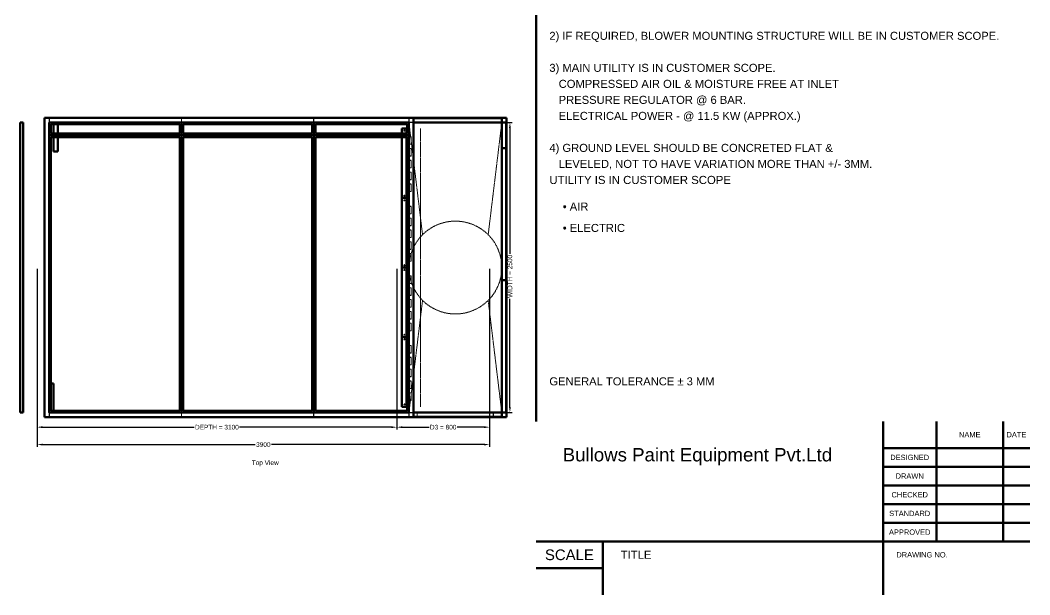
# Model space of a CAD drawing. Header units: millimetres. Extents: x 909 to 14018, y 345 to 10005.
# Drawn here: x 5318 to 14018, y 345 to 5298 of the extents above; entities that cross this region are included whole.
import ezdxf
from ezdxf.enums import TextEntityAlignment as Align

# ---------------------------------------------------------------- set-up
doc = ezdxf.new("R2010")
doc.units = ezdxf.units.MM
doc.linetypes.add('Hidden', pattern=[15, 5, -3, 5, -2])
for name, color, linetype, lineweight in [('Default', 7, 'Continuous', 50), ('Edges', 7, 'Hidden', 15), ('HiddenEdges', 2, 'Hidden', 15), ('HiddenSilhouettes', 2, 'Hidden', 15), ('HiddenWires', 7, 'Hidden', 15), ('Silhouettes', 7, 'Continuous', 50), ('Wires', 7, 'Hidden', 15)]:
    doc.layers.add(name, color=color, linetype=linetype, lineweight=lineweight)
doc.layers.add('Dimension', color=7, linetype='Continuous', lineweight=50, true_color=0x6495ed)
doc.styles.add('Default', font='arial.ttf')
doc.dimstyles.get("Standard").update_dxf_attribs({"dimtxt": 0.18, "dimasz": 0.18, "dimexe": 0.18, "dimexo": 0.0625, "dimgap": 0.09, "dimtad": 0, "dimtih": 1, "dimtoh": 1, "dimdec": 4, "dimzin": 0, "dimdsep": 46, "dimtxsty": 'Standard', "dimcen": 0.09, "dimadec": 0, "dimazin": 0, "dimtfac": 1, "dimtdec": 4, "dimtofl": 0, "dimtmove": 0, "dimatfit": 3, "dimfxl": 1, "dimtolj": 1, "dimtzin": 0, "dimarcsym": 0})

# ---------------------------------------------------------------- blocks, each defined once
blk = doc.blocks.new('Top')
at = {"layer": 'Edges'}
for points in [[(1295, -919.8), (1372.2, -282.8)], [(1937.8, -282.8), (2055, -1250)]]:
    blk.add_lwpolyline(points, dxfattribs=at)
for points in [[(1937.8, 282.8, 0), (2055, 1250, 0)], [(1295, 919.8, 0), (1372.2, 282.8, 0)]]:
    blk.add_polyline3d(points, dxfattribs=at)
for start, end in [(45, 135), (135, 154.29836), (315.00001, 45), (205.70164, 224.99999), (224.99999, 315.00001)]:
    blk.add_arc((1655, 0), 400, start, end, dxfattribs=at)
at = {"layer": 'HiddenEdges'}
blk.add_lwpolyline([(1255, -1250), (1295, -919.8)], dxfattribs=at)
for points in [[(-2095, 1225, 0), (-2092, 1225, 0)], [(-2092, -1247, 0), (-2092, 1247, 0)], [(-2092, 1247, 0), (-2070, 1247, 0)], [(-1848, -1253, 0), (-1848, 1253, 0)], [(-1848, 1253, 0), (1258, 1253, 0)], [(-1845, 1253, 0), (2058, 1253, 0)], [(-1843.8, 1250, 0), (-1843.8, 1286.8, 0)], [(-1843.8, 1286.8, 0), (-706.2, 1286.8, 0)], [(-1843.8, 1248.8, 0), (-706.2, 1248.8, 0)], [(-1843.8, 1141.2, 0), (-1843.8, 1248.8, 0)], [(-1830, 1286.8, 0), (-1830, 1288, 0)], [(-1807, 1001.2, 0), (-1807, 1248.8, 0)], [(-720, 1286.8, 0), (-720, 1288, 0)], [(-706.2, 1250, 0), (-706.2, 1286.8, 0)], [(-706.2, 1141.2, 0), (-706.2, 1248.8, 0)], [(-703.8, 1250, 0), (-703.8, 1286.8, 0)], [(-703.8, 1286.8, 0), (433.8, 1286.8, 0)], [(-703.8, 1248.8, 0), (433.8, 1248.8, 0)], [(-703.8, 1141.2, 0), (-703.8, 1248.8, 0)], [(-690, 1286.8, 0), (-690, 1288, 0)], [(420, 1286.8, 0), (420, 1288, 0)], [(433.8, 1250, 0), (433.8, 1286.8, 0)], [(433.8, 1141.2, 0), (433.8, 1248.8, 0)], [(436.2, 1286.8, 0), (1253.8, 1286.8, 0)], [(436.2, 1250, 0), (436.2, 1286.8, 0)], [(436.2, 1141.2, 0), (436.2, 1248.8, 0)], [(436.2, 1248.8, 0), (1253.8, 1248.8, 0)], [(450, 1286.8, 0), (450, 1288, 0)], [(1240, 1286.8, 0), (1240, 1288, 0)], [(1253.8, 1250, 0), (1253.8, 1286.8, 0)], [(1253.8, 1141.2, 0), (1253.8, 1248.8, 0)], [(1255, 1250, 0), (1295, 919.8, 0)], [(1256.2, 1286.8, 0), (2053.8, 1286.8, 0)], [(1256.2, 1250, 0), (1256.2, 1286.8, 0)], [(1258, -1253, 0), (1258, 1253, 0)], [(1270, 1286.8, 0), (1270, 1288, 0)], [(2040, 1286.8, 0), (2040, 1288, 0)], [(2053.8, 1250, 0), (2053.8, 1286.8, 0)], [(2055, -1250, 0), (2055, 1250, 0)], [(2056.2, 1031.2, 0), (2056.2, 1248.8, 0)], [(2056.2, 1248.8, 0), (2091.8, 1248.8, 0)], [(2058, -1253, 0), (2058, 1253, 0)], [(-1843.8, 1141.2, 0), (-706.2, 1141.2, 0)], [(-1843.8, -1248.8, 0), (-1843.8, 1138.8, 0)], [(-1843.8, 1138.8, 0), (-706.2, 1138.8, 0)], [(-1808.2, 1213.2, 0), (-1807, 1213.2, 0)], [(-706.2, -1248.8, 0), (-706.2, 1138.8, 0)], [(-703.8, 1141.2, 0), (433.8, 1141.2, 0)], [(-703.8, 1138.8, 0), (433.8, 1138.8, 0)], [(-703.8, -1248.8, 0), (-703.8, 1138.8, 0)], [(433.8, -1248.8, 0), (433.8, 1138.8, 0)], [(436.2, 1141.2, 0), (1253.8, 1141.2, 0)], [(436.2, -1248.8, 0), (436.2, 1138.8, 0)], [(436.2, 1138.8, 0), (1253.8, 1138.8, 0)], [(1253.8, -1248.8, 0), (1253.8, 1138.8, 0)], [(2055, 1213.2, 0), (2056.2, 1213.2, 0)], [(2055, 1066.8, 0), (2056.2, 1066.8, 0)], [(-1808.2, 1036.8, 0), (-1807, 1036.8, 0)], [(-1808.2, 1020.7, 0), (-1807, 1020.7, 0)], [(-1808.2, 1020, 0), (-1807, 1020, 0)], [(-1808.2, 1019, 0), (-1807, 1019, 0)], [(-1808.2, 1018, 0), (-1807, 1018, 0)], [(-1808.2, 1017.3, 0), (-1807, 1017.3, 0)], [(-1807, 1001.2, 0), (-1771.4, 1001.2, 0)], [(2055, 993.2, 0), (2056.2, 993.2, 0)], [(2056.2, 1031.2, 0), (2091.8, 1031.2, 0)], [(2056.2, 1028.8, 0), (2091.8, 1028.8, 0)], [(2056.2, -108.8, 0), (2056.2, 1028.8, 0)], [(2055, -73.2, 0), (2056.2, -73.2, 0)], [(2055, -146.8, 0), (2056.2, -146.8, 0)], [(2056.2, -108.8, 0), (2091.8, -108.8, 0)], [(2056.2, -111.2, 0), (2091.8, -111.2, 0)], [(2056.2, -1248.8, 0), (2056.2, -111.2, 0)], [(-1845, -1036.8, 0), (-1843.8, -1036.8, 0)], [(-1843.8, -1001.2, 0), (-1808.2, -1001.2, 0)], [(-1845, -1213.2, 0), (-1843.8, -1213.2, 0)], [(2055, -1213.2, 0), (2056.2, -1213.2, 0)], [(-2095, -1225, 0), (-2092, -1225, 0)], [(-2092, -1247, 0), (-2070, -1247, 0)], [(-1848, -1253, 0), (1258, -1253, 0)], [(-1845, -1229.3, 0), (-1843.8, -1229.3, 0)], [(-1845, -1230, 0), (-1843.8, -1230, 0)], [(-1845, -1231, 0), (-1843.8, -1231, 0)], [(-1845, -1232, 0), (-1843.8, -1232, 0)], [(-1845, -1232.7, 0), (-1843.8, -1232.7, 0)], [(-1845, -1253, 0), (2058, -1253, 0)], [(-1843.8, -1248.8, 0), (-706.2, -1248.8, 0)], [(-1843.8, -1286.8, 0), (-1843.8, -1250, 0)], [(-1843.8, -1286.8, 0), (-706.2, -1286.8, 0)], [(-1830, -1288, 0), (-1830, -1286.8, 0)], [(-720, -1288, 0), (-720, -1286.8, 0)], [(-706.2, -1286.8, 0), (-706.2, -1250, 0)], [(-703.8, -1248.8, 0), (433.8, -1248.8, 0)], [(-703.8, -1286.8, 0), (-703.8, -1250, 0)], [(-703.8, -1286.8, 0), (433.8, -1286.8, 0)], [(-690, -1288, 0), (-690, -1286.8, 0)], [(420, -1288, 0), (420, -1286.8, 0)], [(433.8, -1286.8, 0), (433.8, -1250, 0)], [(436.2, -1248.8, 0), (1253.8, -1248.8, 0)], [(436.2, -1286.8, 0), (436.2, -1250, 0)], [(436.2, -1286.8, 0), (1253.8, -1286.8, 0)], [(450, -1288, 0), (450, -1286.8, 0)], [(1240, -1288, 0), (1240, -1286.8, 0)], [(1253.8, -1286.8, 0), (1253.8, -1250, 0)], [(1256.2, -1286.8, 0), (1256.2, -1250, 0)], [(1256.2, -1286.8, 0), (2053.8, -1286.8, 0)], [(1270, -1288, 0), (1270, -1286.8, 0)], [(1327, -1251.6, 0), (1983, -1251.6, 0)], [(1327, -1286.4, 0), (1983, -1286.4, 0)], [(1365, -1250, 0), (1365, -1248.8, 0)], [(1945, -1250, 0), (1945, -1248.8, 0)], [(2040, -1288, 0), (2040, -1286.8, 0)], [(2053.8, -1286.8, 0), (2053.8, -1250, 0)], [(2056.2, -1248.8, 0), (2091.8, -1248.8, 0)]]:
    blk.add_polyline3d(points, dxfattribs=at)
blk.add_arc((1655, 0), 400, 154.29836, 205.70164, dxfattribs=at)
at = {"layer": 'HiddenSilhouettes'}
for points in [[(-1845, 1250, 0), (-1845, 1290, 0)], [(-1845, 1288, 0), (-705, 1288, 0)], [(-1845, 1250, 0), (-1845, 1288, 0)], [(-1845, 1251.2, 0), (-705, 1251.2, 0)], [(-1808.2, 1235, 0), (-1808.2, 1250, 0)], [(-1771.4, 1235, 0), (-1771.4, 1250, 0)], [(-705, 1250, 0), (-705, 1288, 0)], [(-705, 1288, 0), (435, 1288, 0)], [(-705, 1251.2, 0), (435, 1251.2, 0)], [(435, 1250, 0), (435, 1288, 0)], [(435, 1288, 0), (1255, 1288, 0)], [(435, 1251.2, 0), (1255, 1251.2, 0)], [(1178.4, 1250, 0), (1309.4, 1250, 0)], [(1255, 1250, 0), (1255, 1288, 0)], [(1255, 1288, 0), (1295, 1288, 0)], [(1255, 1251.2, 0), (2055, 1251.2, 0)], [(1255, 1250, 0), (1295, 1250, 0)], [(-1808.2, 1125, 0), (-1808.2, 1155, 0)], [(-1771.4, 1125, 0), (-1771.4, 1155, 0)], [(1195, 1125, 0), (1195, 1155, 0)], [(1235, 1125, 0), (1235, 1155, 0)], [(1235, 1125, 0), (1235, 1155, 0)], [(1236.2, 1125, 0), (1236.2, 1155, 0)], [(1240, 1187.5, 0), (1255, 1187.5, 0)], [(1240, 1186.3, 0), (1255, 1186.3, 0)], [(1255, 1128.8, 0), (1255, 1209.4, 0)], [(1240, 1122.7, 0), (1255, 1122.7, 0)], [(1240, 1121.5, 0), (1255, 1121.5, 0)], [(1240, 1085.5, 0), (1255, 1085.5, 0)], [(1240, 1084.3, 0), (1255, 1084.3, 0)], [(1255, 1128.5, 0), (1275, 1128.5, 0)], [(1255, 1127.3, 0), (1273.8, 1127.3, 0)], [(1255, 1063.7, 0), (1273.8, 1063.7, 0)], [(1255, 1062.5, 0), (1275, 1062.5, 0)], [(1273.8, 1063.7, 0), (1273.8, 1127.3, 0)], [(1275, 1062.5, 0), (1275, 1128.5, 0)], [(-1808.2, 1021, 0), (-1807, 1021, 0)], [(-1808.2, 1017, 0), (-1807, 1017, 0)], [(1240, 1020.7, 0), (1255, 1020.7, 0)], [(1240, 1019.5, 0), (1255, 1019.5, 0)], [(1240, 983.5, 0), (1255, 983.5, 0)], [(1240, 982.3, 0), (1255, 982.3, 0)], [(1255, 1026.5, 0), (1275, 1026.5, 0)], [(1255, 1025.3, 0), (1273.8, 1025.3, 0)], [(1255, 961.7, 0), (1273.8, 961.7, 0)], [(1255, 960.5, 0), (1275, 960.5, 0)], [(1273.8, 961.7, 0), (1273.8, 1025.3, 0)], [(1275, 960.5, 0), (1275, 1026.5, 0)], [(1240, 918.7, 0), (1255, 918.7, 0)], [(1240, 917.5, 0), (1255, 917.5, 0)], [(1240, 881.5, 0), (1255, 881.5, 0)], [(1240, 880.3, 0), (1255, 880.3, 0)], [(1255, 924.5, 0), (1275, 924.5, 0)], [(1255, 923.3, 0), (1273.8, 923.3, 0)], [(1273.8, 859.7, 0), (1273.8, 923.3, 0)], [(1275, 858.5, 0), (1275, 924.5, 0)], [(1240, 816.7, 0), (1255, 816.7, 0)], [(1240, 815.5, 0), (1255, 815.5, 0)], [(1255, 859.7, 0), (1273.8, 859.7, 0)], [(1255, 858.5, 0), (1275, 858.5, 0)], [(1255, 822.5, 0), (1275, 822.5, 0)], [(1255, 821.3, 0), (1273.8, 821.3, 0)], [(1273.8, 757.7, 0), (1273.8, 821.3, 0)], [(1275, 756.5, 0), (1275, 822.5, 0)], [(1240, 779.5, 0), (1255, 779.5, 0)], [(1240, 778.3, 0), (1255, 778.3, 0)], [(1240, 714.7, 0), (1255, 714.7, 0)], [(1240, 713.5, 0), (1255, 713.5, 0)], [(1255, 757.7, 0), (1273.8, 757.7, 0)], [(1255, 756.5, 0), (1275, 756.5, 0)], [(1255, 720.5, 0), (1275, 720.5, 0)], [(1255, 719.3, 0), (1273.8, 719.3, 0)], [(1273.8, 655.7, 0), (1273.8, 719.3, 0)], [(1275, 654.5, 0), (1275, 720.5, 0)], [(1240, 677.5, 0), (1255, 677.5, 0)], [(1240, 676.3, 0), (1255, 676.3, 0)], [(1240, 612.7, 0), (1255, 612.7, 0)], [(1240, 611.5, 0), (1255, 611.5, 0)], [(1255, 655.7, 0), (1273.8, 655.7, 0)], [(1255, 654.5, 0), (1275, 654.5, 0)], [(1240, 587.5, 0), (1255, 587.5, 0)], [(1240, 586.3, 0), (1255, 586.3, 0)], [(1240, 522.7, 0), (1255, 522.7, 0)], [(1255, 528.5, 0), (1275, 528.5, 0)], [(1255, 527.3, 0), (1273.8, 527.3, 0)], [(1273.8, 463.7, 0), (1273.8, 527.3, 0)], [(1275, 462.5, 0), (1275, 528.5, 0)], [(1240, 521.5, 0), (1255, 521.5, 0)], [(1240, 485.5, 0), (1255, 485.5, 0)], [(1240, 484.3, 0), (1255, 484.3, 0)], [(1255, 463.7, 0), (1273.8, 463.7, 0)], [(1255, 462.5, 0), (1275, 462.5, 0)], [(1240, 420.7, 0), (1255, 420.7, 0)], [(1240, 419.5, 0), (1255, 419.5, 0)], [(1240, 383.5, 0), (1255, 383.5, 0)], [(1240, 382.3, 0), (1255, 382.3, 0)], [(1255, 426.5, 0), (1275, 426.5, 0)], [(1255, 425.3, 0), (1273.8, 425.3, 0)], [(1255, 361.7, 0), (1273.8, 361.7, 0)], [(1255, 360.5, 0), (1275, 360.5, 0)], [(1273.8, 361.7, 0), (1273.8, 425.3, 0)], [(1275, 360.5, 0), (1275, 426.5, 0)], [(1240, 318.7, 0), (1255, 318.7, 0)], [(1240, 317.5, 0), (1255, 317.5, 0)], [(1240, 281.5, 0), (1255, 281.5, 0)], [(1240, 280.3, 0), (1255, 280.3, 0)], [(1255, 324.5, 0), (1275, 324.5, 0)], [(1255, 323.3, 0), (1273.8, 323.3, 0)], [(1273.8, 259.7, 0), (1273.8, 323.3, 0)], [(1275, 258.5, 0), (1275, 324.5, 0)], [(1240, 216.7, 0), (1255, 216.7, 0)], [(1240, 215.5, 0), (1255, 215.5, 0)], [(1240, 179.5, 0), (1255, 179.5, 0)], [(1240, 178.3, 0), (1255, 178.3, 0)], [(1255, 259.7, 0), (1273.8, 259.7, 0)], [(1255, 258.5, 0), (1275, 258.5, 0)], [(1255, 222.5, 0), (1275, 222.5, 0)], [(1255, 221.3, 0), (1273.8, 221.3, 0)], [(1273.8, 157.7, 0), (1273.8, 221.3, 0)], [(1275, 156.5, 0), (1275, 222.5, 0)], [(1240, 114.7, 0), (1255, 114.7, 0)], [(1240, 113.5, 0), (1255, 113.5, 0)], [(1255, 157.7, 0), (1273.8, 157.7, 0)], [(1255, 156.5, 0), (1275, 156.5, 0)], [(1255, 120.5, 0), (1275, 120.5, 0)], [(1255, 119.3, 0), (1273.8, 119.3, 0)], [(1273.8, 55.7, 0), (1273.8, 119.3, 0)], [(1275, 54.5, 0), (1275, 120.5, 0)], [(1240, 77.5, 0), (1255, 77.5, 0)], [(1240, 76.3, 0), (1255, 76.3, 0)], [(1240, 12.7, 0), (1255, 12.7, 0)], [(1240, 11.5, 0), (1255, 11.5, 0)], [(1255, 55.7, 0), (1273.8, 55.7, 0)], [(1255, 54.5, 0), (1275, 54.5, 0)], [(1240, -12.5, 0), (1255, -12.5, 0)], [(1240, -13.7, 0), (1255, -13.7, 0)], [(1240, -77.3, 0), (1255, -77.3, 0)], [(1240, -78.5, 0), (1255, -78.5, 0)], [(1255, -71.5, 0), (1275, -71.5, 0)], [(1255, -72.7, 0), (1273.8, -72.7, 0)], [(1273.8, -136.3, 0), (1273.8, -72.7, 0)], [(1275, -137.5, 0), (1275, -71.5, 0)], [(1240, -114.5, 0), (1255, -114.5, 0)], [(1240, -115.7, 0), (1255, -115.7, 0)], [(1255, -136.3, 0), (1273.8, -136.3, 0)], [(1255, -137.5, 0), (1275, -137.5, 0)], [(1255, -173.5, 0), (1275, -173.5, 0)], [(1275, -239.5, 0), (1275, -173.5, 0)], [(1240, -179.3, 0), (1255, -179.3, 0)], [(1240, -180.5, 0), (1255, -180.5, 0)], [(1240, -216.5, 0), (1255, -216.5, 0)], [(1240, -217.7, 0), (1255, -217.7, 0)], [(1255, -174.7, 0), (1273.8, -174.7, 0)], [(1255, -238.3, 0), (1273.8, -238.3, 0)], [(1255, -239.5, 0), (1275, -239.5, 0)], [(1273.8, -238.3, 0), (1273.8, -174.7, 0)], [(1240, -281.3, 0), (1255, -281.3, 0)], [(1240, -282.5, 0), (1255, -282.5, 0)], [(1240, -318.5, 0), (1255, -318.5, 0)], [(1240, -319.7, 0), (1255, -319.7, 0)], [(1255, -275.5, 0), (1275, -275.5, 0)], [(1255, -276.7, 0), (1273.8, -276.7, 0)], [(1255, -340.3, 0), (1273.8, -340.3, 0)], [(1255, -341.5, 0), (1275, -341.5, 0)], [(1273.8, -340.3, 0), (1273.8, -276.7, 0)], [(1275, -341.5, 0), (1275, -275.5, 0)], [(1240, -383.3, 0), (1255, -383.3, 0)], [(1240, -384.5, 0), (1255, -384.5, 0)], [(1240, -420.5, 0), (1255, -420.5, 0)], [(1240, -421.7, 0), (1255, -421.7, 0)], [(1255, -377.5, 0), (1275, -377.5, 0)], [(1255, -378.7, 0), (1273.8, -378.7, 0)], [(1273.8, -442.3, 0), (1273.8, -378.7, 0)], [(1275, -443.5, 0), (1275, -377.5, 0)], [(1240, -485.3, 0), (1255, -485.3, 0)], [(1240, -486.5, 0), (1255, -486.5, 0)], [(1255, -442.3, 0), (1273.8, -442.3, 0)], [(1255, -443.5, 0), (1275, -443.5, 0)], [(1255, -479.5, 0), (1275, -479.5, 0)], [(1255, -480.7, 0), (1273.8, -480.7, 0)], [(1273.8, -544.3, 0), (1273.8, -480.7, 0)], [(1275, -545.5, 0), (1275, -479.5, 0)], [(1240, -522.5, 0), (1255, -522.5, 0)], [(1240, -523.7, 0), (1255, -523.7, 0)], [(1240, -587.3, 0), (1255, -587.3, 0)], [(1240, -588.5, 0), (1255, -588.5, 0)], [(1255, -544.3, 0), (1273.8, -544.3, 0)], [(1255, -545.5, 0), (1275, -545.5, 0)], [(1240, -612.5, 0), (1255, -612.5, 0)], [(1240, -613.7, 0), (1255, -613.7, 0)], [(1240, -677.3, 0), (1255, -677.3, 0)], [(1240, -678.5, 0), (1255, -678.5, 0)], [(1255, -671.5, 0), (1275, -671.5, 0)], [(1255, -672.7, 0), (1273.8, -672.7, 0)], [(1273.8, -736.3, 0), (1273.8, -672.7, 0)], [(1275, -737.5, 0), (1275, -671.5, 0)], [(1240, -714.5, 0), (1255, -714.5, 0)], [(1240, -715.7, 0), (1255, -715.7, 0)], [(1240, -779.3, 0), (1255, -779.3, 0)], [(1240, -780.5, 0), (1255, -780.5, 0)], [(1255, -736.3, 0), (1273.8, -736.3, 0)], [(1255, -737.5, 0), (1275, -737.5, 0)], [(1255, -773.5, 0), (1275, -773.5, 0)], [(1255, -774.7, 0), (1273.8, -774.7, 0)], [(1273.8, -838.3, 0), (1273.8, -774.7, 0)], [(1275, -839.5, 0), (1275, -773.5, 0)], [(1240, -816.5, 0), (1255, -816.5, 0)], [(1240, -817.7, 0), (1255, -817.7, 0)], [(1255, -838.3, 0), (1273.8, -838.3, 0)], [(1255, -839.5, 0), (1275, -839.5, 0)], [(1240, -881.3, 0), (1255, -881.3, 0)], [(1240, -882.5, 0), (1255, -882.5, 0)], [(1240, -918.5, 0), (1255, -918.5, 0)], [(1240, -919.7, 0), (1255, -919.7, 0)], [(1255, -875.5, 0), (1275, -875.5, 0)], [(1255, -876.7, 0), (1273.8, -876.7, 0)], [(1255, -940.3, 0), (1273.8, -940.3, 0)], [(1255, -941.5, 0), (1275, -941.5, 0)], [(1273.8, -940.3, 0), (1273.8, -876.7, 0)], [(1275, -941.5, 0), (1275, -875.5, 0)], [(-1845, -1000, 0), (-1830, -1000, 0)], [(1240, -983.3, 0), (1255, -983.3, 0)], [(1240, -984.5, 0), (1255, -984.5, 0)], [(1240, -1020.5, 0), (1255, -1020.5, 0)], [(1240, -1021.7, 0), (1255, -1021.7, 0)], [(1255, -977.5, 0), (1275, -977.5, 0)], [(1255, -978.7, 0), (1273.8, -978.7, 0)], [(1255, -1042.3, 0), (1273.8, -1042.3, 0)], [(1255, -1043.5, 0), (1275, -1043.5, 0)], [(1273.8, -1042.3, 0), (1273.8, -978.7, 0)], [(1275, -1043.5, 0), (1275, -977.5, 0)], [(1240, -1085.3, 0), (1255, -1085.3, 0)], [(1240, -1086.5, 0), (1255, -1086.5, 0)], [(1240, -1122.5, 0), (1255, -1122.5, 0)], [(1240, -1123.7, 0), (1255, -1123.7, 0)], [(1255, -1079.5, 0), (1275, -1079.5, 0)], [(1255, -1080.7, 0), (1273.8, -1080.7, 0)], [(1273.8, -1144.3, 0), (1273.8, -1080.7, 0)], [(1275, -1145.5, 0), (1275, -1079.5, 0)], [(1240, -1187.3, 0), (1255, -1187.3, 0)], [(1240, -1188.5, 0), (1255, -1188.5, 0)], [(1255, -1144.3, 0), (1273.8, -1144.3, 0)], [(1255, -1145.5, 0), (1275, -1145.5, 0)], [(-1845, -1229, 0), (-1843.8, -1229, 0)], [(-1845, -1233, 0), (-1843.8, -1233, 0)], [(-1845, -1248.8, 0), (-705, -1248.8, 0)], [(-1845, -1288, 0), (-1845, -1250, 0)], [(-1845, -1290, 0), (-1845, -1250, 0)], [(-1845, -1288, 0), (-705, -1288, 0)], [(-1808.2, -1250, 0), (-1808.2, -1235, 0)], [(-1047.5, -1250, 0), (1047.5, -1250, 0)], [(-705, -1248.8, 0), (435, -1248.8, 0)], [(-705, -1288, 0), (-705, -1250, 0)], [(-705, -1288, 0), (435, -1288, 0)], [(435, -1248.8, 0), (1255, -1248.8, 0)], [(435, -1288, 0), (435, -1250, 0)], [(435, -1288, 0), (1255, -1288, 0)], [(1178.4, -1250, 0), (1309.4, -1250, 0)], [(1178.4, -1290, 0), (1295, -1290, 0)], [(1255, -1248.8, 0), (2055, -1248.8, 0)], [(1255, -1288, 0), (1255, -1250, 0)], [(1255, -1250, 0), (1295, -1250, 0)], [(1255, -1288, 0), (1295, -1288, 0)], [(1325.4, -1288, 0), (1325.4, -1250, 0)], [(1327, -1288, 0), (1327, -1250, 0)], [(1328.6, -1251.6, 0), (1328.6, -1250, 0)], [(1342.5, -1250, 0), (1342.5, -1247, 0)], [(1342.5, -1247, 0), (1392.5, -1247, 0)], [(1363.4, -1251.6, 0), (1363.4, -1250, 0)], [(1365, -1251.6, 0), (1365, -1250, 0)], [(1392.5, -1250, 0), (1392.5, -1247, 0)], [(1392.5, -1247, 0), (1922.5, -1247, 0)], [(1922.5, -1250, 0), (1922.5, -1247, 0)], [(1922.5, -1247, 0), (1972.5, -1247, 0)], [(1945, -1251.6, 0), (1945, -1250, 0)], [(1946.6, -1251.6, 0), (1946.6, -1250, 0)], [(1972.5, -1250, 0), (1972.5, -1247, 0)], [(1981.4, -1288, 0), (1981.4, -1250, 0)], [(1983, -1288, 0), (1983, -1250, 0)], [(2055, -1250, 0), (2055, -1248.8, 0)]]:
    blk.add_polyline3d(points, dxfattribs=at)
at = {"layer": 'HiddenWires'}
for points in [[(1355, 600, 0), (1355, 1200, 0)], [(1355, 0, 0), (1355, 600, 0)], [(1355, -600, 0), (1355, 0, 0)], [(1355, -1200, 0), (1355, -600, 0)]]:
    blk.add_polyline3d(points, dxfattribs=at)
at = {"layer": 'Silhouettes'}
for points in [[(-2095, -1250, 0), (-2095, 1250, 0)], [(-2095, 1250, 0), (-2070, 1250, 0)], [(-2070, -1250, 0), (-2070, 1250, 0)], [(-1885, -1290, 0), (-1885, 1290, 0)], [(-1885, 1290, 0), (1295, 1290, 0)], [(-1845, 1250, 0), (-705, 1250, 0)], [(-1845, 1140, 0), (-1845, 1250, 0)], [(-1845, 1128.8, 0), (-1845, 1250, 0)], [(-1830, 1155, 0), (-1830, 1235, 0)], [(-1830, 1235, 0), (-720, 1235, 0)], [(-1808.2, 1155, 0), (-1808.2, 1235, 0)], [(-1771.4, 1155, 0), (-1771.4, 1235, 0)], [(-1047.5, 1250, 0), (1047.5, 1250, 0)], [(-720, 1155, 0), (-720, 1235, 0)], [(-705, 1140, 0), (-705, 1250, 0)], [(-705, 1250, 0), (435, 1250, 0)], [(-690, 1235, 0), (420, 1235, 0)], [(-690, 1155, 0), (-690, 1235, 0)], [(420, 1155, 0), (420, 1235, 0)], [(435, 1250, 0), (1255, 1250, 0)], [(435, 1140, 0), (435, 1250, 0)], [(450, 1235, 0), (1240, 1235, 0)], [(450, 1155, 0), (450, 1235, 0)], [(1178.4, 1290, 0), (2095, 1290, 0)], [(1240, 1155, 0), (1240, 1235, 0)], [(1255, 1140, 0), (1255, 1250, 0)], [(1295, -1290, 0), (1295, 1290, 0)], [(1295, 1288, 0), (2055, 1288, 0)], [(1295, 1250, 0), (2055, 1250, 0)], [(2055, 1250, 0), (2055, 1288, 0)], [(2055, 0, 0), (2055, 1250, 0)], [(2055, 1030, 0), (2055, 1250, 0)], [(2055, 1250, 0), (2091.8, 1250, 0)], [(2091.8, 1030, 0), (2091.8, 1250, 0)], [(2095, -1290, 0), (2095, 1290, 0)], [(-1845, -1250, 0), (-1845, 1140, 0)], [(-1845, 1140, 0), (-705, 1140, 0)], [(-1830, 1155, 0), (-720, 1155, 0)], [(-705, -1250, 0), (-705, 1140, 0)], [(-705, 1140, 0), (435, 1140, 0)], [(-690, 1155, 0), (420, 1155, 0)], [(435, -1250, 0), (435, 1140, 0)], [(435, 1140, 0), (1255, 1140, 0)], [(450, 1155, 0), (1240, 1155, 0)], [(1195, 1155, 0), (1195, 1200, 0)], [(1195, 1200, 0), (1235, 1200, 0)], [(1235, 1155, 0), (1235, 1200, 0)], [(1235, 1155, 0), (1235, 1187.5, 0)], [(1235, 1187.5, 0), (1240, 1187.5, 0)], [(1236.2, 1155, 0), (1236.2, 1186.3, 0)], [(1236.2, 1186.3, 0), (1240, 1186.3, 0)], [(1255, -1250, 0), (1255, 1140, 0)], [(-1830, 1125, 0), (-720, 1125, 0)], [(-1830, -1235, 0), (-1830, 1125, 0)], [(-1808.2, 1000, 0), (-1808.2, 1125, 0)], [(-1771.4, 1000, 0), (-1771.4, 1125, 0)], [(-720, -1235, 0), (-720, 1125, 0)], [(-690, -1235, 0), (-690, 1125, 0)], [(-690, 1125, 0), (420, 1125, 0)], [(420, -1235, 0), (420, 1125, 0)], [(450, 1125, 0), (1240, 1125, 0)], [(450, -1235, 0), (450, 1125, 0)], [(1195, 600, 0), (1195, 1125, 0)], [(1235, 1121.5, 0), (1235, 1125, 0)], [(1235, 600, 0), (1235, 1125, 0)], [(1235, 1121.5, 0), (1240, 1121.5, 0)], [(1235, 1019.5, 0), (1235, 1085.5, 0)], [(1235, 1085.5, 0), (1240, 1085.5, 0)], [(1236.2, 1122.7, 0), (1236.2, 1125, 0)], [(1236.2, 1122.7, 0), (1240, 1122.7, 0)], [(1236.2, 1020.7, 0), (1236.2, 1084.3, 0)], [(1236.2, 1084.3, 0), (1240, 1084.3, 0)], [(1240, -1235, 0), (1240, 1125, 0)], [(-1808.2, 1000, 0), (-1771.4, 1000, 0)], [(1235, 1019.5, 0), (1240, 1019.5, 0)], [(1235, 917.5, 0), (1235, 983.5, 0)], [(1235, 983.5, 0), (1240, 983.5, 0)], [(1236.2, 1020.7, 0), (1240, 1020.7, 0)], [(1236.2, 918.7, 0), (1236.2, 982.3, 0)], [(1236.2, 982.3, 0), (1240, 982.3, 0)], [(2055, 967.5, 0), (2055, 1030, 0)], [(2055, 1030, 0), (2091.8, 1030, 0)], [(2091.8, -110, 0), (2091.8, 1030, 0)], [(1235, 917.5, 0), (1240, 917.5, 0)], [(1235, 815.5, 0), (1235, 881.5, 0)], [(1235, 881.5, 0), (1240, 881.5, 0)], [(1236.2, 918.7, 0), (1240, 918.7, 0)], [(1236.2, 816.7, 0), (1236.2, 880.3, 0)], [(1236.2, 880.3, 0), (1240, 880.3, 0)], [(1235, 815.5, 0), (1240, 815.5, 0)], [(1236.2, 816.7, 0), (1240, 816.7, 0)], [(1235, 713.5, 0), (1235, 779.5, 0)], [(1235, 779.5, 0), (1240, 779.5, 0)], [(1235, 713.5, 0), (1240, 713.5, 0)], [(1236.2, 714.7, 0), (1236.2, 778.3, 0)], [(1236.2, 778.3, 0), (1240, 778.3, 0)], [(1236.2, 714.7, 0), (1240, 714.7, 0)], [(1235, 611.5, 0), (1235, 677.5, 0)], [(1235, 677.5, 0), (1240, 677.5, 0)], [(1235, 611.5, 0), (1240, 611.5, 0)], [(1236.2, 612.7, 0), (1236.2, 676.3, 0)], [(1236.2, 676.3, 0), (1240, 676.3, 0)], [(1236.2, 612.7, 0), (1240, 612.7, 0)], [(1195, 0, 0), (1195, 600, 0)], [(1195, 600, 0), (1235, 600, 0)], [(1235, 0, 0), (1235, 600, 0)], [(1235, 521.5, 0), (1235, 587.5, 0)], [(1235, 587.5, 0), (1240, 587.5, 0)], [(1236.2, 522.7, 0), (1236.2, 586.3, 0)], [(1236.2, 586.3, 0), (1240, 586.3, 0)], [(1236.2, 522.7, 0), (1240, 522.7, 0)], [(1235, 521.5, 0), (1240, 521.5, 0)], [(1235, 419.5, 0), (1235, 485.5, 0)], [(1235, 485.5, 0), (1240, 485.5, 0)], [(1236.2, 420.7, 0), (1236.2, 484.3, 0)], [(1236.2, 484.3, 0), (1240, 484.3, 0)], [(1235, 419.5, 0), (1240, 419.5, 0)], [(1235, 317.5, 0), (1235, 383.5, 0)], [(1235, 383.5, 0), (1240, 383.5, 0)], [(1236.2, 420.7, 0), (1240, 420.7, 0)], [(1236.2, 318.7, 0), (1236.2, 382.3, 0)], [(1236.2, 382.3, 0), (1240, 382.3, 0)], [(1235, 317.5, 0), (1240, 317.5, 0)], [(1235, 215.5, 0), (1235, 281.5, 0)], [(1235, 281.5, 0), (1240, 281.5, 0)], [(1236.2, 318.7, 0), (1240, 318.7, 0)], [(1236.2, 216.7, 0), (1236.2, 280.3, 0)], [(1236.2, 280.3, 0), (1240, 280.3, 0)], [(1235, 215.5, 0), (1240, 215.5, 0)], [(1235, 113.5, 0), (1235, 179.5, 0)], [(1235, 179.5, 0), (1240, 179.5, 0)], [(1236.2, 216.7, 0), (1240, 216.7, 0)], [(1236.2, 114.7, 0), (1236.2, 178.3, 0)], [(1236.2, 178.3, 0), (1240, 178.3, 0)], [(1235, 113.5, 0), (1240, 113.5, 0)], [(1236.2, 114.7, 0), (1240, 114.7, 0)], [(1195, -600, 0), (1195, 0, 0)], [(1195, 0, 0), (1235, 0, 0)], [(1235, 11.5, 0), (1235, 77.5, 0)], [(1235, 77.5, 0), (1240, 77.5, 0)], [(1235, 11.5, 0), (1240, 11.5, 0)], [(1235, -600, 0), (1235, 0, 0)], [(1236.2, 12.7, 0), (1236.2, 76.3, 0)], [(1236.2, 76.3, 0), (1240, 76.3, 0)], [(1236.2, 12.7, 0), (1240, 12.7, 0)], [(2055, -1248.8, 0), (2055, 0, 0)], [(1235, -78.5, 0), (1235, -12.5, 0)], [(1235, -12.5, 0), (1240, -12.5, 0)], [(1235, -78.5, 0), (1240, -78.5, 0)], [(1236.2, -77.3, 0), (1236.2, -13.7, 0)], [(1236.2, -13.7, 0), (1240, -13.7, 0)], [(1236.2, -77.3, 0), (1240, -77.3, 0)], [(1235, -180.5, 0), (1235, -114.5, 0)], [(1235, -114.5, 0), (1240, -114.5, 0)], [(1236.2, -179.3, 0), (1236.2, -115.7, 0)], [(1236.2, -115.7, 0), (1240, -115.7, 0)], [(2055, -110, 0), (2091.8, -110, 0)], [(2091.8, -1250, 0), (2091.8, -110, 0)], [(1235, -180.5, 0), (1240, -180.5, 0)], [(1235, -282.5, 0), (1235, -216.5, 0)], [(1235, -216.5, 0), (1240, -216.5, 0)], [(1236.2, -179.3, 0), (1240, -179.3, 0)], [(1236.2, -281.3, 0), (1236.2, -217.7, 0)], [(1236.2, -217.7, 0), (1240, -217.7, 0)], [(1235, -282.5, 0), (1240, -282.5, 0)], [(1235, -384.5, 0), (1235, -318.5, 0)], [(1235, -318.5, 0), (1240, -318.5, 0)], [(1236.2, -281.3, 0), (1240, -281.3, 0)], [(1236.2, -383.3, 0), (1236.2, -319.7, 0)], [(1236.2, -319.7, 0), (1240, -319.7, 0)], [(1235, -384.5, 0), (1240, -384.5, 0)], [(1235, -486.5, 0), (1235, -420.5, 0)], [(1235, -420.5, 0), (1240, -420.5, 0)], [(1236.2, -383.3, 0), (1240, -383.3, 0)], [(1236.2, -485.3, 0), (1236.2, -421.7, 0)], [(1236.2, -421.7, 0), (1240, -421.7, 0)], [(1235, -486.5, 0), (1240, -486.5, 0)], [(1236.2, -485.3, 0), (1240, -485.3, 0)], [(1195, -1200, 0), (1195, -600, 0)], [(1195, -600, 0), (1235, -600, 0)], [(1235, -588.5, 0), (1235, -522.5, 0)], [(1235, -522.5, 0), (1240, -522.5, 0)], [(1235, -588.5, 0), (1240, -588.5, 0)], [(1235, -1200, 0), (1235, -600, 0)], [(1236.2, -587.3, 0), (1236.2, -523.7, 0)], [(1236.2, -523.7, 0), (1240, -523.7, 0)], [(1236.2, -587.3, 0), (1240, -587.3, 0)], [(1235, -678.5, 0), (1235, -612.5, 0)], [(1235, -612.5, 0), (1240, -612.5, 0)], [(1235, -678.5, 0), (1240, -678.5, 0)], [(1236.2, -677.3, 0), (1236.2, -613.7, 0)], [(1236.2, -613.7, 0), (1240, -613.7, 0)], [(1236.2, -677.3, 0), (1240, -677.3, 0)], [(1235, -780.5, 0), (1235, -714.5, 0)], [(1235, -714.5, 0), (1240, -714.5, 0)], [(1235, -780.5, 0), (1240, -780.5, 0)], [(1236.2, -779.3, 0), (1236.2, -715.7, 0)], [(1236.2, -715.7, 0), (1240, -715.7, 0)], [(1236.2, -779.3, 0), (1240, -779.3, 0)], [(1235, -882.5, 0), (1235, -816.5, 0)], [(1235, -816.5, 0), (1240, -816.5, 0)], [(1236.2, -881.3, 0), (1236.2, -817.7, 0)], [(1236.2, -817.7, 0), (1240, -817.7, 0)], [(1235, -882.5, 0), (1240, -882.5, 0)], [(1235, -984.5, 0), (1235, -918.5, 0)], [(1235, -918.5, 0), (1240, -918.5, 0)], [(1236.2, -881.3, 0), (1240, -881.3, 0)], [(1236.2, -983.3, 0), (1236.2, -919.7, 0)], [(1236.2, -919.7, 0), (1240, -919.7, 0)], [(-1830, -1000, 0), (-1808.2, -1000, 0)], [(-1808.2, -1235, 0), (-1808.2, -1000, 0)], [(1235, -984.5, 0), (1240, -984.5, 0)], [(1235, -1086.5, 0), (1235, -1020.5, 0)], [(1235, -1020.5, 0), (1240, -1020.5, 0)], [(1236.2, -983.3, 0), (1240, -983.3, 0)], [(1236.2, -1085.3, 0), (1236.2, -1021.7, 0)], [(1236.2, -1021.7, 0), (1240, -1021.7, 0)], [(2055, -1250, 0), (2055, -967.5, 0)], [(1235, -1086.5, 0), (1240, -1086.5, 0)], [(1235, -1188.5, 0), (1235, -1122.5, 0)], [(1235, -1122.5, 0), (1240, -1122.5, 0)], [(1236.2, -1085.3, 0), (1240, -1085.3, 0)], [(1236.2, -1187.3, 0), (1236.2, -1123.7, 0)], [(1236.2, -1123.7, 0), (1240, -1123.7, 0)], [(1195, -1200, 0), (1235, -1200, 0)], [(1235, -1188.5, 0), (1240, -1188.5, 0)], [(1236.2, -1187.3, 0), (1240, -1187.3, 0)], [(-2095, -1250, 0), (-2070, -1250, 0)], [(-1885, -1290, 0), (1295, -1290, 0)], [(-1845, -1250, 0), (-705, -1250, 0)], [(-1830, -1235, 0), (-720, -1235, 0)], [(-705, -1250, 0), (435, -1250, 0)], [(-690, -1235, 0), (420, -1235, 0)], [(435, -1250, 0), (1255, -1250, 0)], [(450, -1235, 0), (1240, -1235, 0)], [(1295, -1250, 0), (2055, -1250, 0)], [(1295, -1288, 0), (2055, -1288, 0)], [(1295, -1290, 0), (2095, -1290, 0)], [(2055, -1288, 0), (2055, -1250, 0)], [(2055, -1250, 0), (2091.8, -1250, 0)]]:
    blk.add_polyline3d(points, dxfattribs=at)
for points in [[(-1845, 1290, 0)], [(2055, 1251.2, 0)], [(1235, 1048.1, 0)], [(1235, -241.9, 0)], [(-705, -1248.8, 0)]]:
    blk.add_polyline3d(points, close=True, dxfattribs=at)
at = {"layer": 'Wires'}
for centre in [(1215, 1180), (1215, 620), (1215, 580), (1215, 20), (1215, -20), (1215, -580), (1215, -620), (1215, -1180)]:
    blk.add_circle(centre, 5, dxfattribs=at)
blk = doc.blocks.new('*D5')
at = {"layer": 'Defpoints', "color": 0}
for p in [(5463.5, 3166), (9363.5, 3166), (9363.5, 1640)]:
    blk.add_point(p, dxfattribs=at)
at = {"layer": 'Dimension', "color": 0, "lineweight": -2}
for p, q in [((5463.5, 3156), (5463.5, 1620)), ((9363.5, 3156), (9363.5, 1620)), ((5511.5, 1640), (7343.9, 1640)), ((9315.5, 1640), (7483.1, 1640))]:
    blk.add_line(p, q, dxfattribs=at)
at = {"layer": 'Dimension', "color": 0}
for points in [[(5511.5, 1648), (5511.5, 1632), (5463.5, 1640)], [(9315.5, 1632), (9315.5, 1648), (9363.5, 1640)]]:
    blk.add_solid(points, dxfattribs=at)
at = {"layer": 'Dimension', "color": 0, "insert": (7413.5, 1640), "char_height": 40, "attachment_point": 5, "style": 'Default'}
blk.add_mtext('\\A1;3900', dxfattribs=at)
blk = doc.blocks.new('*D6')
at = {"layer": 'Defpoints', "color": 0}
for p in [(5463.5, 3166), (8563.5, 3166), (8563.5, 1790)]:
    blk.add_point(p, dxfattribs=at)
at = {"layer": 'Dimension', "color": 0, "lineweight": -2}
for p, q in [((5463.5, 3156), (5463.5, 1770)), ((8563.5, 3156), (8563.5, 1770)), ((5511.5, 1790), (6818.3, 1790)), ((8515.5, 1790), (7208.7, 1790))]:
    blk.add_line(p, q, dxfattribs=at)
at = {"layer": 'Dimension', "color": 0}
for points in [[(5511.5, 1798), (5511.5, 1782), (5463.5, 1790)], [(8515.5, 1782), (8515.5, 1798), (8563.5, 1790)]]:
    blk.add_solid(points, dxfattribs=at)
at = {"layer": 'Dimension', "color": 0, "insert": (7013.5, 1790), "char_height": 40, "attachment_point": 5, "style": 'Default'}
blk.add_mtext('\\A1;DEPTH = 3100', dxfattribs=at)
blk = doc.blocks.new('*D7')
at = {"layer": 'Defpoints', "color": 0}
for p in [(8563.5, 3166), (9363.5, 3166), (9363.5, 1790)]:
    blk.add_point(p, dxfattribs=at)
at = {"layer": 'Dimension', "color": 0, "lineweight": -2}
for p, q in [((8563.5, 3156), (8563.5, 1770)), ((9363.5, 3156), (9363.5, 1770)), ((8611.5, 1790), (8842.8, 1790)), ((9315.5, 1790), (9084.2, 1790))]:
    blk.add_line(p, q, dxfattribs=at)
at = {"layer": 'Dimension', "color": 0}
for points in [[(8611.5, 1798), (8611.5, 1782), (8563.5, 1790)], [(9315.5, 1782), (9315.5, 1798), (9363.5, 1790)]]:
    blk.add_solid(points, dxfattribs=at)
at = {"layer": 'Dimension', "color": 0, "insert": (8963.5, 1790), "char_height": 40, "attachment_point": 5, "style": 'Default'}
blk.add_mtext('\\A1;D3 = 800', dxfattribs=at)
blk = doc.blocks.new('*D8')
at = {"layer": 'Defpoints', "color": 0}
for p in [(9363.5, 4416), (9538.5, 4416), (9363.5, 1916)]:
    blk.add_point(p, dxfattribs=at)
at = {"layer": 'Dimension', "color": 0, "lineweight": -2}
for p, q in [((9373.5, 4416), (9558.5, 4416)), ((9538.5, 4368), (9538.5, 3283.9)), ((9538.5, 1964), (9538.5, 2896.1)), ((9373.5, 1916), (9558.5, 1916))]:
    blk.add_line(p, q, dxfattribs=at)
at = {"layer": 'Dimension', "color": 0}
for points in [[(9546.5, 4368), (9530.5, 4368), (9538.5, 4416)], [(9530.5, 1964), (9546.5, 1964), (9538.5, 1916)]]:
    blk.add_solid(points, dxfattribs=at)
at = {"layer": 'Dimension', "color": 0, "insert": (9538.5, 3090), "char_height": 40, "attachment_point": 5, "rotation": 90, "style": 'Default'}
blk.add_mtext('\\A1;WIDTH = 2500', dxfattribs=at)

msp = doc.modelspace()

# ---------------------------------------------------------------- linework, layer by layer
at = {"layer": 'Default'}
for p, q in [((9763.5, 10005), (9763.5, 1840)), ((12753.5, 1840), (12753.5, 345)), ((13213.5, 805), (13213.5, 1840)), ((13788.5, 805), (13788.5, 1840)), ((12753.5, 1610), (14018.5, 1610)), ((12753.5, 1449), (14018.5, 1449)), ((12753.5, 1288), (14018.5, 1288)), ((12753.5, 1127), (14018.5, 1127)), ((12753.5, 966), (14018.5, 966)), ((9763.5, 805), (14018.5, 805)), ((10338.5, 805), (10338.5, 345)), ((9763.5, 575), (10338.5, 575))]:
    msp.add_line(p, q, dxfattribs=at)

# ---------------------------------------------------------------- block references
msp.add_blockref('Top', (7413.5, 3166), dxfattribs=at)

# ---------------------------------------------------------------- texts
at = {"layer": 'Default', "style": 'Default'}
for s, height, p in [('2) IF REQUIRED, BLOWER MOUNTING STRUCTURE WILL BE IN CUSTOMER SCOPE.', 69, (9878.5, 5198)), ('3) MAIN UTILITY IS IN CUSTOMER SCOPE.', 69, (9878.5, 4922)), ('   COMPRESSED AIR OIL & MOISTURE FREE AT INLET', 69, (9878.5, 4784)), ('   PRESSURE REGULATOR @ 6 BAR.', 69, (9878.5, 4646)), ('   ELECTRICAL POWER - @ 11.5 KW (APPROX.)', 69, (9878.5, 4508)), ('4) GROUND LEVEL SHOULD BE CONCRETED FLAT &', 69, (9878.5, 4232)), ('   LEVELED, NOT TO HAVE VARIATION MORE THAN +/- 3MM.', 69, (9878.5, 4094)), ('UTILITY IS IN CUSTOMER SCOPE', 70, (9878.5, 3956)), ('• AIR', 69, (9993.5, 3726)), ('• ELECTRIC', 69, (9993.5, 3542)), ('Bullows Paint Equipment Pvt.Ltd', 115, (9993.5, 1610))]:
    msp.add_text(s, height=height, dxfattribs=at).set_placement(p, align=Align.TOP_LEFT)
for s, height, p in [('GENERAL TOLERANCE ± 3 MM', 69, (9878.5, 2185)), ('DRAWING NO.', 46, (12868.5, 690))]:
    msp.add_text(s, height=height, dxfattribs=at).set_placement(p, align=Align.MIDDLE_LEFT)
for s, height, p in [('NAME', 46, (13501, 1725)), ('DATE', 46, (13903.5, 1725)), ('DESIGNED', 46, (12983.5, 1529.5)), ('DRAWN', 46, (12983.5, 1368.5)), ('CHECKED', 46, (12983.5, 1207.5)), ('STANDARD', 46, (12983.5, 1046.5)), ('APPROVED', 46, (12983.5, 885.5)), ('SCALE', 92, (10051, 690)), ('TITLE', 69, (10626, 690))]:
    msp.add_text(s, height=height, dxfattribs=at).set_placement(p, align=Align.MIDDLE_CENTER)
at = {"layer": 'Dimension', "style": 'Default'}
msp.add_text('Top View', height=40, dxfattribs=at).set_placement((7313.5, 1464))

# ---------------------------------------------------------------- dimensions: what is measured, and where the dimension line sits
at = {"layer": 'Dimension'}
dim = msp.add_linear_dim(base=(9538.5, 4416), p1=(9363.5, 1916), p2=(9363.5, 4416), angle=90, text='WIDTH = <>', dimstyle='Standard', override={"dimscale": 1, "dimtxt": 40, "dimasz": 48, "dimexe": 20, "dimexo": 10, "dimgap": 10, "dimtad": 0, "dimjust": 0, "dimtih": 0, "dimtoh": 0, "dimdec": 3, "dimlfac": 1, "dimzin": 8, "dimlunit": 2, "dimpost": '', "dimtxsty": 'Default', "dimsah": 0, "dimse1": 0, "dimse2": 0, "dimclrt": 0, "dimtol": 0, "dimlim": 0, "dimtp": 0, "dimtm": 0, "dimtfac": 1, "dimtdec": 3, "dimtix": 0, "dimtzin": 8}, dxfattribs=at)
dim.commit()
dim.dimension.update_dxf_attribs({"geometry": '*D8', "text_midpoint": (9538.5, 3090), "dimtype": 160})
dim = msp.add_linear_dim(base=(9363.5, 1640), p1=(5463.5, 3166), p2=(9363.5, 3166), dimstyle='Standard', override={"dimscale": 1, "dimtxt": 40, "dimasz": 48, "dimexe": 20, "dimexo": 10, "dimgap": 10, "dimtad": 0, "dimjust": 0, "dimtih": 0, "dimtoh": 0, "dimdec": 3, "dimlfac": 1, "dimzin": 8, "dimlunit": 2, "dimpost": '', "dimtxsty": 'Default', "dimsah": 0, "dimse1": 0, "dimse2": 0, "dimclrt": 0, "dimtol": 0, "dimlim": 0, "dimtp": 0, "dimtm": 0, "dimtfac": 1, "dimtdec": 3, "dimtix": 0, "dimtzin": 8}, dxfattribs=at)
dim.commit()
dim.dimension.update_dxf_attribs({"geometry": '*D5', "text_midpoint": (7413.5, 1640), "dimtype": 160})
for base, p1, p2, text, picture, middle in [((8563.5, 1790), (5463.5, 3166), (8563.5, 3166), 'DEPTH = <>', '*D6', (7013.5, 1790)), ((9363.5, 1790), (8563.5, 3166), (9363.5, 3166), 'D3 = <>', '*D7', (8963.5, 1790))]:
    dim = msp.add_linear_dim(base=base, p1=p1, p2=p2, text=text, dimstyle='Standard', override={"dimscale": 1, "dimtxt": 40, "dimasz": 48, "dimexe": 20, "dimexo": 10, "dimgap": 10, "dimtad": 0, "dimjust": 0, "dimtih": 0, "dimtoh": 0, "dimdec": 3, "dimlfac": 1, "dimzin": 8, "dimlunit": 2, "dimpost": '', "dimtxsty": 'Default', "dimsah": 0, "dimse1": 0, "dimse2": 0, "dimclrt": 0, "dimtol": 0, "dimlim": 0, "dimtp": 0, "dimtm": 0, "dimtfac": 1, "dimtdec": 3, "dimtix": 0, "dimtzin": 8}, dxfattribs=at)
    dim.commit()
    dim.dimension.update_dxf_attribs({"geometry": picture, "text_midpoint": middle, "dimtype": 160})

doc.saveas('drawing.dxf')
